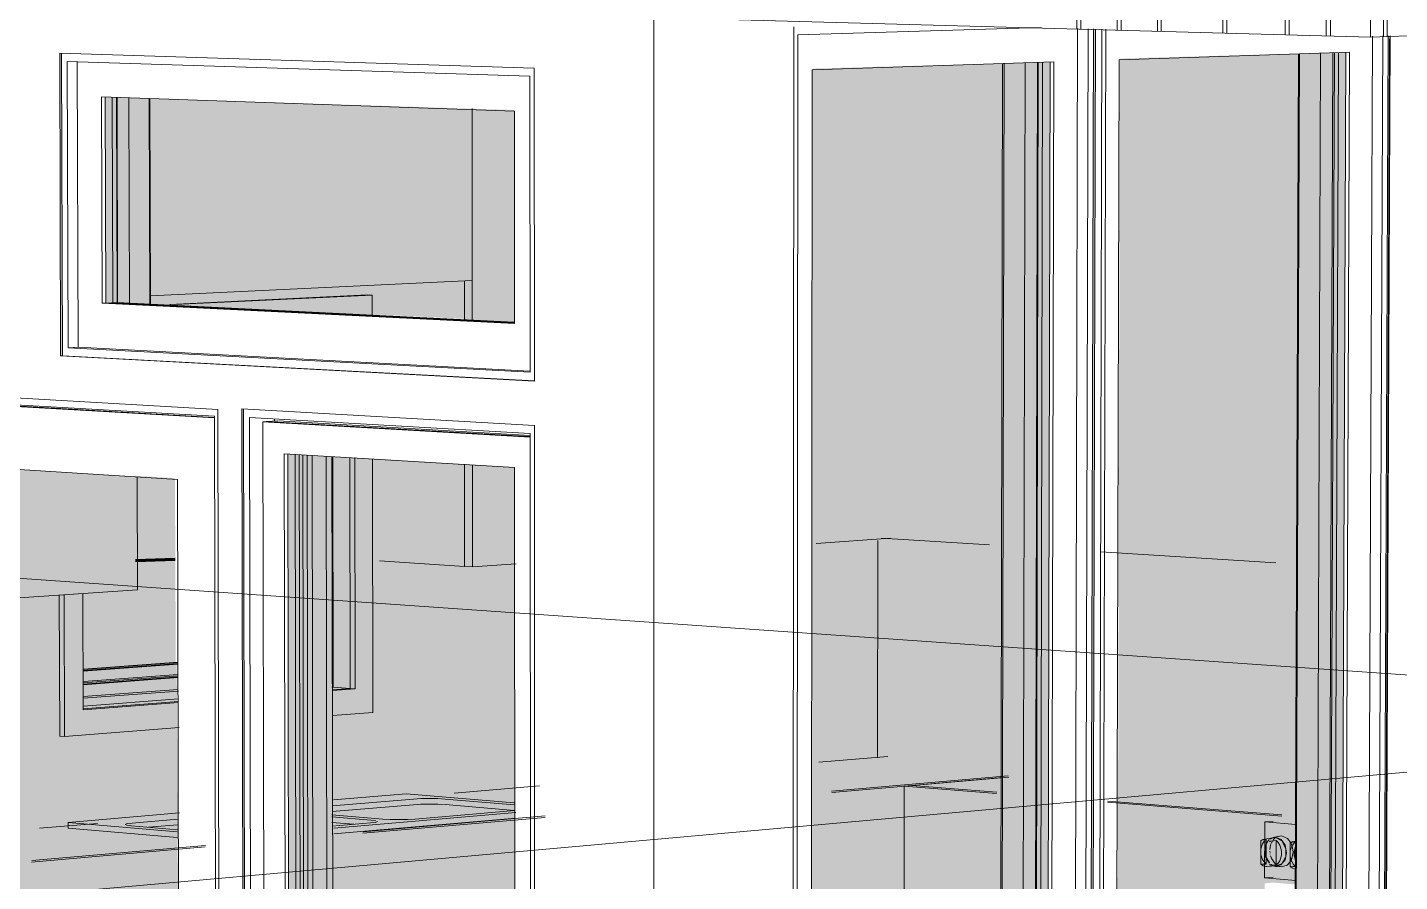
# Model space of a CAD drawing. Header units: inches. Extents: x 5690 to 5695, y -585 to 907.
# Drawn here: x 5694.2749 to 5694.3931, y 381.9308 to 382.0043 of the extents above; entities that cross this region are included whole.
import ezdxf

# ---------------------------------------------------------------- set-up
doc = ezdxf.new("R2010")
doc.units = ezdxf.units.IN
doc.header["$MEASUREMENT"] = 0
for name, color, linetype, lineweight in [('A-DOOR', 31, 'Continuous', 13), ('A-GLAZ-2', 151, 'Continuous', 9), ('A-WALL', 113, 'Continuous', 13), ('A-WALL-PATT-1', 111, 'Continuous', 9), ('C-TOPO-MAJR', 7, 'Continuous', 70), ('G-ANNO-SYMB-1', 111, 'Continuous', 9), ('I-WALL', 2, 'Continuous', 13), ('I-WALL-1', 2, 'Continuous', 9), ('P-SANR-FIXT', 6, 'Continuous', 9), ('Q-CASE', 31, 'Continuous', 9), ('Q-SPCQ', 91, 'Continuous', 9)]:
    doc.layers.add(name, color=color, linetype=linetype, lineweight=lineweight)
for name, color, linetype, lineweight, transparency in [('A-DOOR-1', 31, 'Continuous', 13, 0.75), ('A-GLAZ-1', 151, 'Continuous', 13, 0.75), ('Q-SPCQ-1', 91, 'Continuous', 9, 0.3)]:
    doc.layers.add(name, color=color, linetype=linetype, lineweight=lineweight, transparency=transparency)

# ---------------------------------------------------------------- blocks, each defined once
blk = doc.blocks.new('FP_148-3D View 1 Copy 1 Copy 1 Copy 1')
at = {"layer": 'A-WALL-PATT-1'}
for p, q in [((-8118.69017, 382.00421), (-8118.69011, 382.02881)), ((-8118.68983, 382.0042), (-8118.68977, 382.02881)), ((-8118.68671, 382.00412), (-8118.68664, 382.02878)), ((-8118.68637, 382.00411), (-8118.68631, 382.02878)), ((-8118.68323, 382.00402), (-8118.68316, 382.02875)), ((-8118.6829, 382.00401), (-8118.68282, 382.02875)), ((-8118.67759, 382.00387), (-8118.67751, 382.02871)), ((-8118.67725, 382.00386), (-8118.67716, 382.02871))]:
    blk.add_line(p, q, dxfattribs=at)
blk = doc.blocks.new('FP_152-3D View 1 Copy 1 Copy 1 Copy 1')
at = {"layer": 'A-WALL-PATT-1'}
for p, q in [((-8118.66376, 382.00355), (-8118.66371, 382.0164)), ((-8118.66345, 382.00356), (-8118.6634, 382.0164))]:
    blk.add_line(p, q, dxfattribs=at)
blk = doc.blocks.new('FP_153-3D View 1 Copy 1 Copy 1 Copy 1')
at = {"layer": 'A-WALL-PATT-1'}
for p, q in [((-8118.67223, 382.00372), (-8118.67214, 382.02867)), ((-8118.67189, 382.00371), (-8118.6718, 382.02866)), ((-8118.66868, 382.00362), (-8118.66858, 382.02864)), ((-8118.66833, 382.00361), (-8118.66824, 382.02863))]:
    blk.add_line(p, q, dxfattribs=at)

msp = doc.modelspace()

# ---------------------------------------------------------------- hatches: boundary and pattern name
at = {"layer": 'A-DOOR-1'}
h = msp.add_hatch(color=256, dxfattribs=at)
h.paths.add_polyline_path([(5694.28803, 381.89132), (5694.288, 381.89169), (5694.28794, 381.89168), (5694.28792, 381.8916), (5694.28747, 381.89165), (5694.28642, 381.89152), (5694.288, 381.89133)], flags=0)
h.paths.add_polyline_path([(5694.28543, 381.89165), (5694.28649, 381.89177), (5694.28417, 381.89206), (5694.28417, 381.8918), (5694.28428, 381.89179)], flags=0)
h.paths.add_polyline_path([(5694.28794, 381.89192), (5694.288, 381.89193), (5694.28799, 381.89552), (5694.28793, 381.89551), (5694.28794, 381.89239)], flags=0)
h.paths.add_polyline_path([(5694.27984, 381.89234), (5694.27979, 381.8926), (5694.27664, 381.89299), (5694.27665, 381.89273), (5694.2798, 381.89234)], flags=0)
h.paths.add_polyline_path([(5694.28793, 381.89575), (5694.28799, 381.89576), (5694.28799, 381.89935), (5694.28784, 381.8993), (5694.28783, 381.8985), (5694.28792, 381.89854)], flags=0)
h.paths.add_polyline_path([(5694.27657, 381.89719), (5694.27976, 381.89756), (5694.27974, 381.89836), (5694.27657, 381.89795), (5694.27657, 381.89776)], flags=0)
h.paths.add_polyline_path([(5694.2841, 381.89806), (5694.28634, 381.89832), (5694.28637, 381.89913), (5694.2841, 381.89887), (5694.2841, 381.89809)], flags=0)
h.paths.add_polyline_path([(5694.27657, 381.89824), (5694.27976, 381.89861), (5694.27974, 381.90223), (5694.27656, 381.90183), (5694.27657, 381.89888)], flags=0)
h.paths.add_polyline_path([(5694.2841, 381.89911), (5694.28639, 381.89937), (5694.28656, 381.90299), (5694.28409, 381.90272), (5694.28409, 381.90106)], flags=0)
h.paths.add_polyline_path([(5694.28786, 381.89954), (5694.28799, 381.89959), (5694.28798, 381.90318), (5694.28791, 381.90317), (5694.28787, 381.8999)], flags=0)
h.paths.add_polyline_path([(5694.28791, 381.90341), (5694.28798, 381.90342), (5694.28797, 381.906), (5694.2879, 381.90599), (5694.28791, 381.90528)], flags=0)
h.paths.add_polyline_path([(5694.27655, 381.90413), (5694.27974, 381.90448), (5694.27974, 381.90507), (5694.27655, 381.90472), (5694.27655, 381.90453)], flags=0)
h.paths.add_polyline_path([(5694.28409, 381.90496), (5694.28666, 381.90523), (5694.28669, 381.90583), (5694.28408, 381.90555), (5694.28408, 381.90516)], flags=0)
h.paths.add_polyline_path([(5694.27268, 381.9056), (5694.27296, 381.90593), (5694.27508, 381.90612), (5694.27555, 381.91622), (5694.27575, 381.91699), (5694.27616, 381.91744), (5694.27689, 381.9176), (5694.27745, 381.91764), (5694.28787, 381.91657), (5694.2879, 381.90754), (5694.28797, 381.90755), (5694.28787, 381.93459), (5694.27844, 381.93541), (5694.27843, 381.9359), (5694.28786, 381.93672), (5694.28778, 381.94956), (5694.2797, 381.94897), (5694.27968, 381.9556), (5694.28441, 381.95592), (5694.28438, 381.96567), (5694.27247, 381.96638), (5694.27268, 381.90563)], flags=0)
h.paths.add_polyline_path([(5694.27657, 381.90629), (5694.28676, 381.90739), (5694.28701, 381.91268), (5694.28682, 381.91547), (5694.27714, 381.91646), (5694.27704, 381.91602), (5694.27668, 381.90867)], flags=0)
h.paths.add_polyline_path([(5694.28786, 381.93526), (5694.28786, 381.93569), (5694.28535, 381.93548), (5694.28779, 381.93527)], flags=0)
msp.add_hatch(color=256, dxfattribs=at).paths.add_polyline_path([(5694.28787, 381.93459), (5694.28787, 381.93526), (5694.28536, 381.93548), (5694.28786, 381.93569), (5694.28786, 381.93669), (5694.27844, 381.9359), (5694.27844, 381.93541), (5694.28779, 381.93459)], flags=0)
at = {"layer": 'A-GLAZ-1'}
h = msp.add_hatch(color=256, dxfattribs=at)
h.paths.add_polyline_path([(5694.36871, 381.9031), (5694.37324, 381.90364), (5694.3733, 381.90563), (5694.36901, 381.90509), (5694.36882, 381.90334), (5694.36871, 381.90332)], flags=0)
h.paths.add_polyline_path([(5694.37724, 381.90412), (5694.38404, 381.90498), (5694.38267, 381.90509), (5694.38267, 381.90495), (5694.38115, 381.90482), (5694.38118, 381.90525), (5694.37959, 381.90539), (5694.37947, 381.90461), (5694.37795, 381.90443), (5694.37807, 381.90557), (5694.3773, 381.90565), (5694.37724, 381.90418)], flags=0)
h.paths.add_polyline_path([(5694.38525, 381.90508), (5694.38815, 381.90545), (5694.38815, 381.90815), (5694.38409, 381.90856), (5694.38408, 381.9052), (5694.3851, 381.9051)], flags=0)
h.paths.add_polyline_path([(5694.3841, 381.90517), (5694.38411, 381.90852), (5694.38249, 381.90867), (5694.38268, 381.90532), (5694.38353, 381.90523)], flags=0)
h.paths.add_polyline_path([(5694.36903, 381.90535), (5694.3733, 381.90588), (5694.37331, 381.90919), (5694.3693, 381.9087), (5694.36903, 381.90536)], flags=0)
h.paths.add_polyline_path([(5694.38117, 381.90547), (5694.38101, 381.90884), (5694.37988, 381.90895), (5694.37961, 381.90564), (5694.38073, 381.90552)], flags=0)
h.paths.add_polyline_path([(5694.37808, 381.9058), (5694.37829, 381.90912), (5694.37731, 381.90922), (5694.37733, 381.90588), (5694.37758, 381.90585)], flags=0)
h.paths.add_polyline_path([(5694.38816, 381.90837), (5694.38815, 381.91174), (5694.38231, 381.91229), (5694.38248, 381.90891), (5694.38411, 381.90875), (5694.38409, 381.90878), (5694.38815, 381.90837)], flags=0)
h.paths.add_polyline_path([(5694.36932, 381.90895), (5694.37331, 381.90946), (5694.37332, 381.91275), (5694.3696, 381.91231), (5694.36936, 381.90942)], flags=0)
h.paths.add_polyline_path([(5694.38099, 381.90907), (5694.38083, 381.91243), (5694.38018, 381.9125), (5694.3799, 381.90918), (5694.38073, 381.90909)], flags=0)
h.paths.add_polyline_path([(5694.37831, 381.90934), (5694.37852, 381.91266), (5694.37732, 381.91278), (5694.37733, 381.90944), (5694.37758, 381.90941)], flags=0)
h.paths.add_polyline_path([(5694.38818, 381.91196), (5694.38815, 381.91441), (5694.38216, 381.91497), (5694.3823, 381.91251), (5694.38815, 381.91196)], flags=0)
h.paths.add_polyline_path([(5694.3841, 381.91242), (5694.38415, 381.91238), (5694.3841, 381.91302)], flags=0)
h.paths.add_polyline_path([(5694.36962, 381.91256), (5694.37332, 381.91302), (5694.37331, 381.91539), (5694.36877, 381.91489), (5694.36877, 381.91305), (5694.36966, 381.9131), (5694.36962, 381.91262)], flags=0)
h.paths.add_polyline_path([(5694.38082, 381.91266), (5694.38069, 381.9151), (5694.38039, 381.91513), (5694.38019, 381.91272), (5694.38073, 381.91267)], flags=0)
h.paths.add_polyline_path([(5694.37853, 381.91288), (5694.37868, 381.9153), (5694.37733, 381.91543), (5694.37733, 381.913), (5694.37833, 381.9129)], flags=0)
h.paths.add_polyline_path([(5694.38819, 381.9158), (5694.38852, 382.00221), (5694.36906, 382.00166), (5694.36894, 381.95909), (5694.38427, 381.95811), (5694.38425, 381.93883), (5694.3689, 381.94003), (5694.36884, 381.91917), (5694.38101, 381.918), (5694.38151, 381.91775), (5694.38191, 381.91723), (5694.38209, 381.91637), (5694.38815, 381.9158)], flags=0)
h.paths.add_polyline_path([(5694.36878, 381.91633), (5694.37542, 381.917), (5694.37877, 381.91668), (5694.37879, 381.91705), (5694.37564, 381.91736), (5694.37542, 381.91757), (5694.37495, 381.91783), (5694.37458, 381.91792), (5694.36879, 381.91847), (5694.36878, 381.9164)], flags=0)
h.paths.add_polyline_path([(5694.38059, 381.9165), (5694.38053, 381.9167), (5694.38051, 381.91651)], flags=0)
h.paths.add_polyline_path([(5694.38417, 381.92035), (5694.38416, 381.92035), (5694.38419, 381.92924), (5694.38151, 381.92946), (5694.38152, 381.93064), (5694.38225, 381.93071), (5694.38424, 381.93054), (5694.38414, 381.92174)], flags=0)
h.paths.add_polyline_path([(5694.37781, 381.92067), (5694.37773, 381.92128), (5694.37894, 381.92142), (5694.37907, 381.92158), (5694.37873, 381.92486), (5694.37925, 381.9208), (5694.37894, 381.92079), (5694.37833, 381.92072)], flags=0)
h.paths.add_polyline_path([(5694.38417, 381.93091), (5694.38152, 381.93112), (5694.38152, 381.9322), (5694.38122, 381.93232), (5694.38119, 381.9323), (5694.38122, 381.93429), (5694.38153, 381.93442), (5694.38154, 381.93594), (5694.38227, 381.936), (5694.38426, 381.93584), (5694.38417, 381.93152)], flags=0)
h = msp.add_hatch(color=256, dxfattribs=at)
h.paths.add_polyline_path([(5694.34244, 381.89994), (5694.35622, 381.9016), (5694.35626, 381.90361), (5694.35211, 381.90312), (5694.35193, 381.90131), (5694.35038, 381.90113), (5694.35051, 381.90293), (5694.34829, 381.90267), (5694.34838, 381.90084), (5694.34685, 381.9007), (5694.34677, 381.90249), (5694.346, 381.9024), (5694.34582, 381.90058), (5694.34427, 381.90039), (5694.34439, 381.90221), (5694.34246, 381.90198), (5694.34244, 381.90017)], flags=0)
h.paths.add_polyline_path([(5694.34246, 381.90221), (5694.34441, 381.90244), (5694.34461, 381.90588), (5694.34246, 381.90564), (5694.34246, 381.90408)], flags=0)
h.paths.add_polyline_path([(5694.36274, 381.90238), (5694.3628, 381.90239), (5694.36278, 381.90462), (5694.36274, 381.90464), (5694.36274, 381.90239)], flags=0)
h.paths.add_polyline_path([(5694.34601, 381.90263), (5694.34676, 381.90272), (5694.34659, 381.90611), (5694.34629, 381.90608), (5694.34612, 381.90401)], flags=0)
h.paths.add_polyline_path([(5694.34827, 381.9029), (5694.35052, 381.90316), (5694.35073, 381.90659), (5694.3481, 381.90629), (5694.34822, 381.90401)], flags=0)
h.paths.add_polyline_path([(5694.35212, 381.90335), (5694.35626, 381.90384), (5694.35627, 381.90723), (5694.3524, 381.90678), (5694.35218, 381.90401)], flags=0)
h.paths.add_polyline_path([(5694.3628, 381.90487), (5694.36278, 381.90821), (5694.36275, 381.90823), (5694.36278, 381.90489), (5694.3628, 381.90487)], flags=0)
h.paths.add_polyline_path([(5694.34246, 381.90587), (5694.34463, 381.90612), (5694.34483, 381.90956), (5694.34247, 381.9093), (5694.34247, 381.90762)], flags=0)
h.paths.add_polyline_path([(5694.3463, 381.90631), (5694.34658, 381.90634), (5694.34645, 381.90817), (5694.34631, 381.90638)], flags=0)
h.paths.add_polyline_path([(5694.34809, 381.90651), (5694.35074, 381.90682), (5694.35095, 381.91025), (5694.34792, 381.90991), (5694.34804, 381.90762)], flags=0)
h.paths.add_polyline_path([(5694.35241, 381.90701), (5694.35627, 381.90745), (5694.35627, 381.91084), (5694.35269, 381.91044), (5694.35245, 381.9074)], flags=0)
h.paths.add_polyline_path([(5694.36281, 381.90846), (5694.36278, 381.91181), (5694.36276, 381.91183), (5694.3628, 381.90847)], flags=0)
h.paths.add_polyline_path([(5694.34247, 381.90953), (5694.34484, 381.90979), (5694.34499, 381.91227), (5694.34247, 381.91195), (5694.34247, 381.91123)], flags=0)
h.paths.add_polyline_path([(5694.34791, 381.91014), (5694.35096, 381.91048), (5694.35099, 381.91107), (5694.35275, 381.91122), (5694.35271, 381.91067), (5694.35627, 381.91107), (5694.35627, 381.91352), (5694.34778, 381.91255), (5694.34788, 381.91066)], flags=0)
h.paths.add_polyline_path([(5694.36282, 381.91205), (5694.36278, 381.91541), (5694.36277, 381.91542), (5694.3628, 381.91207)], flags=0)
h.paths.add_polyline_path([(5694.34723, 381.914), (5694.3582, 381.91519), (5694.35874, 381.91513), (5694.35875, 381.91552), (5694.35851, 381.91555), (5694.35837, 381.9157), (5694.35792, 381.91597), (5694.35749, 381.91608), (5694.35031, 381.91678), (5694.34966, 381.92197), (5694.35112, 381.92216), (5694.35176, 381.9174), (5694.35874, 381.91672), (5694.35876, 381.91973), (5694.35942, 381.91982), (5694.35822, 381.92063), (5694.35822, 381.92165), (5694.3609, 381.9214), (5694.36284, 381.92008), (5694.36302, 382.00136), (5694.34258, 382.0008), (5694.34247, 381.91474), (5694.3467, 381.91429), (5694.3472, 381.91403)], flags=0)
h.paths.add_polyline_path([(5694.36283, 381.91565), (5694.3628, 381.91753), (5694.36277, 381.91755), (5694.3628, 381.91567)], flags=0)
h.paths.add_polyline_path([(5694.34406, 381.91711), (5694.34398, 381.91774), (5694.34521, 381.91789), (5694.34534, 381.91805), (5694.34495, 381.92153), (5694.34501, 381.92153), (5694.34555, 381.91724), (5694.34521, 381.91723), (5694.34465, 381.91717)], flags=0)
h.paths.add_polyline_path([(5694.35883, 381.94082), (5694.34901, 381.94157), (5694.34817, 381.9415), (5694.3482, 381.96028), (5694.34907, 381.96034), (5694.35887, 381.9597), (5694.35884, 381.94781)], flags=0)
h = msp.add_hatch(color=256, dxfattribs=at)
h.paths.add_polyline_path([(5694.3169, 381.97888), (5694.31687, 381.99723), (5694.28161, 381.99835), (5694.28166, 381.98061), (5694.31688, 381.97888)], flags=0)
h.paths.add_polyline_path([(5694.3126, 381.97919), (5694.30527, 381.97955), (5694.30523, 381.98218), (5694.31257, 381.9825), (5694.31257, 381.98065)], flags=0)
for points in [[(5694.31257, 381.97925), (5694.31255, 381.98253), (5694.30523, 381.98218), (5694.30523, 381.97961), (5694.31255, 381.97925)], [(5694.31259, 381.95794), (5694.31255, 381.96675), (5694.30525, 381.96719), (5694.30526, 381.95843), (5694.31255, 381.95794)], [(5694.27954, 381.94909), (5694.2877, 381.94969), (5694.28763, 381.96553), (5694.2842, 381.96574), (5694.28425, 381.95595), (5694.27951, 381.95563), (5694.27954, 381.94922)], [(5694.35889, 381.9408), (5694.35893, 381.95972), (5694.34907, 381.96034), (5694.3482, 381.96028), (5694.34817, 381.9415), (5694.34901, 381.94157), (5694.35885, 381.94081)], [(5694.38429, 381.93883), (5694.38436, 381.95813), (5694.36895, 381.9591), (5694.3689, 381.94003), (5694.38425, 381.93883)], [(5694.27969, 381.94897), (5694.28782, 381.94957), (5694.28778, 381.94968), (5694.27969, 381.94904)]]:
    msp.add_hatch(color=256, dxfattribs=at).paths.add_polyline_path(points, flags=0)
h = msp.add_hatch(color=256, dxfattribs=at)
h.paths.add_polyline_path([(5694.3165, 381.88425), (5694.31695, 381.88431), (5694.3169, 381.88445), (5694.30457, 381.88601), (5694.31445, 381.88726), (5694.31446, 381.88743), (5694.30283, 381.88598), (5694.315, 381.88444)], flags=0)
h.paths.add_polyline_path([(5694.30189, 381.8861), (5694.31447, 381.88767), (5694.31467, 381.8912), (5694.2975, 381.88909), (5694.2975, 381.88665), (5694.30113, 381.88619)], flags=0)
h.paths.add_polyline_path([(5694.31587, 381.88742), (5694.31694, 381.88756), (5694.31689, 381.88774), (5694.31588, 381.88761)], flags=0)
h.paths.add_polyline_path([(5694.3159, 381.88785), (5694.31694, 381.88798), (5694.31689, 381.88843), (5694.31595, 381.88855), (5694.31594, 381.88845)], flags=0)
h.paths.add_polyline_path([(5694.2975, 381.88933), (5694.31468, 381.89144), (5694.31488, 381.89497), (5694.29749, 381.89288), (5694.29749, 381.89243)], flags=0)
h.paths.add_polyline_path([(5694.31694, 381.88969), (5694.3169, 381.88992), (5694.31605, 381.8898), (5694.3169, 381.88969)], flags=0)
h.paths.add_polyline_path([(5694.31614, 381.89106), (5694.31694, 381.89116), (5694.3169, 381.89148), (5694.31617, 381.89139)], flags=0)
h.paths.add_polyline_path([(5694.31618, 381.89163), (5694.31694, 381.89172), (5694.3169, 381.89521), (5694.31645, 381.89516), (5694.31623, 381.89225)], flags=0)
h.paths.add_polyline_path([(5694.29749, 381.89312), (5694.31489, 381.89521), (5694.31509, 381.89874), (5694.29748, 381.89668), (5694.29749, 381.89569)], flags=0)
h.paths.add_polyline_path([(5694.31647, 381.8954), (5694.31694, 381.89546), (5694.3169, 381.89895), (5694.31673, 381.89893), (5694.31649, 381.89566)], flags=0)
h.paths.add_polyline_path([(5694.29748, 381.89692), (5694.31511, 381.89898), (5694.3153, 381.90251), (5694.29748, 381.90047), (5694.29748, 381.89895)], flags=0)
h.paths.add_polyline_path([(5694.31675, 381.89917), (5694.31694, 381.89919), (5694.3169, 381.90111), (5694.31682, 381.90007)], flags=0)
h.paths.add_polyline_path([(5694.29748, 381.90071), (5694.31532, 381.90275), (5694.31552, 381.90628), (5694.29747, 381.90427), (5694.29747, 381.9022)], flags=0)
h.paths.add_polyline_path([(5694.29747, 381.90451), (5694.31553, 381.90652), (5694.31567, 381.90905), (5694.29747, 381.90707), (5694.29747, 381.90546)], flags=0)
h.paths.add_polyline_path([(5694.29746, 381.90861), (5694.31576, 381.91057), (5694.31586, 381.91246), (5694.31492, 381.91256), (5694.31419, 381.91836), (5694.31571, 381.91856), (5694.31636, 381.91365), (5694.31693, 381.91359), (5694.31689, 381.93626), (5694.30121, 381.93492), (5694.30117, 381.93556), (5694.30306, 381.93573), (5694.30121, 381.93592), (5694.30116, 381.93655), (5694.30618, 381.93614), (5694.30767, 381.93614), (5694.30875, 381.93622), (5694.31689, 381.93693), (5694.30992, 381.93747), (5694.30851, 381.93744), (5694.30754, 381.93737), (5694.30116, 381.93682), (5694.3012, 381.93783), (5694.30754, 381.93835), (5694.3169, 381.93758), (5694.31688, 381.9665), (5694.31258, 381.96675), (5694.31255, 381.95794), (5694.30526, 381.95843), (5694.30525, 381.96719), (5694.29736, 381.96762), (5694.29746, 381.90872)], flags=0)
h = msp.add_hatch(color=256, dxfattribs=at)
h.paths.add_polyline_path([(5694.30117, 381.9349), (5694.3169, 381.93626), (5694.31689, 381.93692), (5694.30731, 381.93614), (5694.30615, 381.93614), (5694.3044, 381.93627), (5694.30117, 381.93655), (5694.30117, 381.93589), (5694.30306, 381.93573), (5694.30117, 381.93551), (5694.30117, 381.93539)], flags=0)
h.paths.add_polyline_path([(5694.30116, 381.93682), (5694.30918, 381.93747), (5694.31028, 381.93746), (5694.3109, 381.93743), (5694.3169, 381.93693), (5694.31688, 381.93758), (5694.30754, 381.93835), (5694.30116, 381.93782), (5694.30116, 381.93708)], flags=0)
at = {"layer": 'A-WALL'}
h = msp.add_hatch(color=256, dxfattribs=at)
h.paths.add_polyline_path([(5694.36667, 381.89794), (5694.36667, 381.89844), (5694.36651, 381.89854), (5694.36653, 381.89796)], flags=0)
h.paths.add_polyline_path([(5694.36667, 381.89871), (5694.36668, 381.90202), (5694.36652, 381.90212), (5694.36651, 381.89881), (5694.36667, 381.89871)], flags=0)
h.paths.add_polyline_path([(5694.36668, 381.90229), (5694.36669, 381.9056), (5694.36653, 381.9057), (5694.36652, 381.90239)], flags=0)
h.paths.add_polyline_path([(5694.36669, 381.90586), (5694.3667, 381.90917), (5694.36654, 381.90928), (5694.36653, 381.90597)], flags=0)
h.paths.add_polyline_path([(5694.3667, 381.90944), (5694.36671, 381.91276), (5694.36655, 381.91286), (5694.36654, 381.90955)], flags=0)
h.paths.add_polyline_path([(5694.36671, 381.91302), (5694.36671, 381.91514), (5694.36656, 381.91516), (5694.36655, 381.91313)], flags=0)
h.paths.add_polyline_path([(5694.36672, 381.91744), (5694.36694, 382.00421), (5694.36679, 382.00421), (5694.36656, 381.91754)], flags=0)
h = msp.add_hatch(color=256, dxfattribs=at)
h.paths.add_polyline_path([(5694.3919, 381.90108), (5694.3919, 381.90416), (5694.39176, 381.90418), (5694.39174, 381.9011), (5694.39184, 381.90109)], flags=0)
h.paths.add_polyline_path([(5694.39191, 381.90439), (5694.3919, 381.90776), (5694.39177, 381.90778), (5694.39176, 381.9044), (5694.3919, 381.90439)], flags=0)
h.paths.add_polyline_path([(5694.39193, 381.90799), (5694.3919, 381.91137), (5694.39179, 381.91138), (5694.39177, 381.908), (5694.3919, 381.90799)], flags=0)
h.paths.add_polyline_path([(5694.39194, 381.91159), (5694.39195, 381.91404), (5694.3918, 381.91406), (5694.39179, 381.9116), (5694.3919, 381.91159)], flags=0)
h.paths.add_polyline_path([(5694.39196, 381.91544), (5694.39233, 382.00364), (5694.39217, 382.00359), (5694.39184, 381.91545), (5694.3919, 381.91544)], flags=0)
for points in [[(5694.27778, 381.97607), (5694.27794, 381.97608), (5694.27786, 382.00212), (5694.2777, 382.00213), (5694.27778, 381.97624)], [(5694.3186, 381.9739), (5694.31859, 381.97392), (5694.31859, 381.9739)]]:
    msp.add_hatch(color=256, dxfattribs=at).paths.add_polyline_path(points, flags=0)
h = msp.add_hatch(color=256, dxfattribs=at)
h.paths.add_polyline_path([(5694.29358, 381.88221), (5694.29373, 381.88223), (5694.29372, 381.88481), (5694.29357, 381.88479), (5694.29358, 381.88223)], flags=0)
h.paths.add_polyline_path([(5694.29357, 381.88503), (5694.29372, 381.88505), (5694.29372, 381.88861), (5694.29356, 381.88859), (5694.29357, 381.88543)], flags=0)
h.paths.add_polyline_path([(5694.29356, 381.88883), (5694.29372, 381.88885), (5694.29371, 381.89242), (5694.29356, 381.8924), (5694.29356, 381.88917)], flags=0)
h.paths.add_polyline_path([(5694.29356, 381.89264), (5694.29371, 381.89266), (5694.2937, 381.89623), (5694.29355, 381.89621), (5694.29355, 381.89531)], flags=0)
h.paths.add_polyline_path([(5694.29355, 381.89645), (5694.2937, 381.89647), (5694.29369, 381.90004), (5694.29354, 381.90002), (5694.29354, 381.89857)], flags=0)
h.paths.add_polyline_path([(5694.29354, 381.90026), (5694.29369, 381.90028), (5694.29368, 381.90385), (5694.29353, 381.90383), (5694.29354, 381.90219)], flags=0)
h.paths.add_polyline_path([(5694.29353, 381.90407), (5694.29368, 381.90409), (5694.29368, 381.90665), (5694.29353, 381.90664), (5694.29353, 381.90546)], flags=0)
h.paths.add_polyline_path([(5694.29352, 381.90818), (5694.29368, 381.90819), (5694.29354, 381.97148), (5694.29339, 381.97149), (5694.29352, 381.90872)], flags=0)
at = {"layer": 'Q-SPCQ-1'}
h = msp.add_hatch(color=256, dxfattribs=at)
h.paths.add_polyline_path([(5694.38425, 381.93089), (5694.38424, 381.93199), (5694.38406, 381.93199), (5694.38376, 381.93211), (5694.38373, 381.93209), (5694.38373, 381.93254), (5694.38347, 381.93222), (5694.38283, 381.93209), (5694.38199, 381.93218), (5694.38199, 381.93223), (5694.38191, 381.93226), (5694.38166, 381.93219), (5694.38152, 381.93219), (5694.38152, 381.93112), (5694.38424, 381.93089)], flags=0)
h.paths.add_polyline_path([(5694.38378, 381.93409), (5694.38403, 381.93415), (5694.38426, 381.9342), (5694.38424, 381.93424), (5694.38426, 381.93427), (5694.38424, 381.93572), (5694.38154, 381.93594), (5694.38158, 381.93437), (5694.38166, 381.93442), (5694.38166, 381.93447), (5694.38257, 381.93464), (5694.38301, 381.93473), (5694.38348, 381.93452), (5694.38378, 381.93409)], flags=0)
h.paths.add_polyline_path([(5694.38194, 381.93423), (5694.38201, 381.93432), (5694.38191, 381.93435), (5694.38188, 381.93426), (5694.38194, 381.93423)], flags=0)
h.paths.add_polyline_path([(5694.38185, 381.93428), (5694.3819, 381.93439), (5694.38177, 381.93443), (5694.38166, 381.93441), (5694.38166, 381.93435), (5694.38177, 381.93432)], flags=0)
for points in [[(5694.38426, 381.93572), (5694.38424, 381.93585), (5694.38227, 381.936), (5694.38154, 381.93594), (5694.38424, 381.93572)], [(5694.38297, 381.93208), (5694.38349, 381.93224), (5694.38373, 381.93254), (5694.38374, 381.93415), (5694.38346, 381.93453), (5694.38293, 381.93473), (5694.38248, 381.93457), (5694.38303, 381.93426), (5694.38334, 381.9336), (5694.38329, 381.93284), (5694.38293, 381.93231), (5694.38246, 381.93211), (5694.38294, 381.93208)], [(5694.38152, 381.93244), (5694.38149, 381.93426), (5694.38129, 381.93391), (5694.3812, 381.93357), (5694.3812, 381.93354), (5694.38124, 381.93297), (5694.38145, 381.93255), (5694.38152, 381.93245)], [(5694.38119, 381.9323), (5694.38122, 381.93233), (5694.38119, 381.9323)]]:
    msp.add_hatch(color=256, dxfattribs=at).paths.add_polyline_path(points, flags=0)
h = msp.add_hatch(color=256, dxfattribs=at)
h.paths.add_polyline_path([(5694.38152, 381.9322), (5694.38148, 381.93249), (5694.38134, 381.93271), (5694.38122, 381.93311), (5694.38126, 381.93231), (5694.38152, 381.9322)], flags=0)
h.paths.add_polyline_path([(5694.38122, 381.93368), (5694.38132, 381.934), (5694.38143, 381.93417), (5694.38152, 381.93436), (5694.38125, 381.93429), (5694.38122, 381.93429), (5694.38122, 381.93382)], flags=0)
h = msp.add_hatch(color=256, dxfattribs=at)
h.paths.add_polyline_path([(5694.38412, 381.93198), (5694.38425, 381.93199), (5694.3842, 381.93257), (5694.3842, 381.9325), (5694.38419, 381.9321), (5694.38393, 381.93243), (5694.38378, 381.9326), (5694.38373, 381.93247), (5694.38377, 381.93211), (5694.38406, 381.93199)], flags=0)
h.paths.add_polyline_path([(5694.38186, 381.93212), (5694.38229, 381.93219), (5694.38195, 381.93239), (5694.38166, 381.93279), (5694.38164, 381.93233), (5694.38152, 381.93242), (5694.38152, 381.9322), (5694.38166, 381.93219), (5694.38191, 381.93226), (5694.38199, 381.93223), (5694.38199, 381.93218), (5694.38193, 381.93215)], flags=0)
h.paths.add_polyline_path([(5694.38246, 381.93215), (5694.38303, 381.93239), (5694.38334, 381.933), (5694.38333, 381.93368), (5694.38293, 381.93434), (5694.38242, 381.93456), (5694.38197, 381.93435), (5694.38201, 381.93426), (5694.38193, 381.93424), (5694.38184, 381.93423), (5694.38166, 381.93381), (5694.38166, 381.93293), (5694.382, 381.93239), (5694.38246, 381.93215)], flags=0)
h.paths.add_polyline_path([(5694.38425, 381.93263), (5694.38424, 381.93377), (5694.3842, 381.93361), (5694.38424, 381.93265)], flags=0)
h.paths.add_polyline_path([(5694.38414, 381.93416), (5694.3842, 381.93419), (5694.38417, 381.93418), (5694.38414, 381.93416)], flags=0)
h.paths.add_polyline_path([(5694.38388, 381.93383), (5694.38396, 381.93397), (5694.38412, 381.93416), (5694.38378, 381.93409), (5694.38386, 381.93392), (5694.38387, 381.93384)], flags=0)
h.paths.add_polyline_path([(5694.3842, 381.93386), (5694.38426, 381.93392), (5694.38424, 381.93413), (5694.3842, 381.93412), (5694.3842, 381.93402)], flags=0)
h.paths.add_polyline_path([(5694.38166, 381.93435), (5694.38163, 381.93439), (5694.38166, 381.93435)], flags=0)
h.paths.add_polyline_path([(5694.38166, 381.93406), (5694.38185, 381.93428), (5694.38166, 381.93435), (5694.38166, 381.93423)], flags=0)
h.paths.add_polyline_path([(5694.38426, 381.93424), (5694.38424, 381.93426), (5694.38424, 381.93424)], flags=0)
h.paths.add_polyline_path([(5694.38192, 381.93437), (5694.382, 381.93448), (5694.38186, 381.93449), (5694.38177, 381.93443), (5694.3819, 381.93439)], flags=0)
h = msp.add_hatch(color=256, dxfattribs=at)
h.paths.add_polyline_path([(5694.38419, 381.9321), (5694.38415, 381.93277), (5694.3842, 381.93277), (5694.38419, 381.9337), (5694.38414, 381.93361), (5694.3842, 381.93414), (5694.38412, 381.93414), (5694.38393, 381.93393), (5694.38388, 381.93379), (5694.38396, 381.93328), (5694.38384, 381.93261), (5694.38398, 381.93233), (5694.38414, 381.93215)], flags=0)
h.paths.add_polyline_path([(5694.38166, 381.93231), (5694.38162, 381.93297), (5694.38166, 381.93297), (5694.38166, 381.9339), (5694.38163, 381.93394), (5694.38166, 381.93432), (5694.38164, 381.93435), (5694.38156, 381.93432), (5694.38153, 381.93426), (5694.38152, 381.93244), (5694.38164, 381.93233)], flags=0)
h.paths.add_polyline_path([(5694.38414, 381.93286), (5694.38409, 381.93334), (5694.38414, 381.93359), (5694.38414, 381.93298)], flags=0)
h.paths.add_polyline_path([(5694.3816, 381.93307), (5694.38155, 381.93355), (5694.3816, 381.93354), (5694.3816, 381.93317)], flags=0)
h = msp.add_hatch(color=256, dxfattribs=at)
h.paths.add_polyline_path([(5694.3842, 381.93258), (5694.38417, 381.93278), (5694.38415, 381.93277), (5694.38419, 381.93258)], flags=0)
h.paths.add_polyline_path([(5694.38382, 381.93266), (5694.38386, 381.93278), (5694.38397, 381.93333), (5694.38384, 381.93375), (5694.38376, 381.93349), (5694.38378, 381.93276), (5694.38382, 381.93267)], flags=0)
h.paths.add_polyline_path([(5694.38166, 381.93279), (5694.38163, 381.933), (5694.38162, 381.93297), (5694.38166, 381.9328)], flags=0)
h.paths.add_polyline_path([(5694.38414, 381.93286), (5694.38409, 381.93334), (5694.38406, 381.93323), (5694.38412, 381.93292)], flags=0)
h.paths.add_polyline_path([(5694.3816, 381.93307), (5694.38158, 381.93369), (5694.38153, 381.93341), (5694.38158, 381.93315)], flags=0)
h.paths.add_polyline_path([(5694.38414, 381.93361), (5694.3842, 381.93371), (5694.38419, 381.93385), (5694.38414, 381.93361)], flags=0)
h.paths.add_polyline_path([(5694.38161, 381.93381), (5694.38166, 381.93395), (5694.38163, 381.93394), (5694.38161, 381.93382)], flags=0)
h = msp.add_hatch(color=256, dxfattribs=at)
h.paths.add_polyline_path([(5694.38239, 381.93214), (5694.38235, 381.93219), (5694.38238, 381.93215)], flags=0)
h.paths.add_polyline_path([(5694.38221, 381.93222), (5694.38228, 381.93224), (5694.38206, 381.93232), (5694.38207, 381.93228), (5694.3822, 381.93222)], flags=0)
h.paths.add_polyline_path([(5694.38193, 381.93242), (5694.38166, 381.93294), (5694.38167, 381.93278), (5694.38184, 381.93254)], flags=0)
h.paths.add_polyline_path([(5694.38425, 381.93251), (5694.3842, 381.93272), (5694.3842, 381.93263), (5694.38424, 381.93252)], flags=0)
h.paths.add_polyline_path([(5694.38376, 381.93258), (5694.38381, 381.93267), (5694.38376, 381.93289), (5694.38376, 381.93265)], flags=0)
h.paths.add_polyline_path([(5694.38376, 381.93349), (5694.38384, 381.934), (5694.38376, 381.93408), (5694.38376, 381.93355)], flags=0)
h.paths.add_polyline_path([(5694.3842, 381.93371), (5694.38426, 381.9338), (5694.38424, 381.9339), (5694.3842, 381.93386)], flags=0)
h.paths.add_polyline_path([(5694.38166, 381.93391), (5694.38177, 381.9342), (5694.38166, 381.93406), (5694.38166, 381.93395)], flags=0)
h.paths.add_polyline_path([(5694.38195, 381.93441), (5694.38208, 381.93444), (5694.3823, 381.93455), (5694.382, 381.93448), (5694.38197, 381.93444)], flags=0)
h = msp.add_hatch(color=256, dxfattribs=at)
h.paths.add_polyline_path([(5694.38206, 381.93228), (5694.38202, 381.93238), (5694.38198, 381.93234), (5694.38206, 381.93228)], flags=0)
h.paths.add_polyline_path([(5694.38373, 381.93254), (5694.38376, 381.93265), (5694.38373, 381.93264)], flags=0)
h.paths.add_polyline_path([(5694.38373, 381.93334), (5694.38376, 381.93367), (5694.38373, 381.93353)], flags=0)

# ---------------------------------------------------------------- linework, layer by layer
at = {"layer": 'A-DOOR'}
for p, q in [((5694.24409, 381.97353), (5694.29104, 381.97086)), ((5694.29103, 381.97074), (5694.26842, 381.97203)), ((5694.26876, 381.97205), (5694.29102, 381.97077)), ((5694.29102, 381.97077), (5694.26876, 381.97205)), ((5694.29104, 381.97086), (5694.29118, 381.9078)), ((5694.27214, 381.9664), (5694.28785, 381.96543)), ((5694.28785, 381.96543), (5694.28799, 381.90751))]:
    msp.add_line(p, q, dxfattribs=at)
at = {"layer": 'A-GLAZ-2'}
for p, q in [((5694.34122, 381.91327), (5694.3413, 382.0037)), ((5694.3413, 382.0037), (5694.36227, 382.00434)), ((5694.3652, 381.91838), (5694.36541, 382.00425)), ((5694.36631, 382.00423), (5694.36609, 381.91776)), ((5694.36656, 381.91743), (5694.36679, 382.00421)), ((5694.3676, 381.91673), (5694.36783, 382.00419)), ((5694.39046, 381.9155), (5694.39082, 382.00358)), ((5694.39172, 382.00361), (5694.39135, 381.91542)), ((5694.3918, 381.91537), (5694.39217, 382.00362)), ((5694.27786, 382.00212), (5694.27794, 381.97608)), ((5694.36898, 382.00156), (5694.38885, 382.00222)), ((5694.38602, 381.91594), (5694.38634, 382.00213)), ((5694.38707, 381.91584), (5694.3874, 382.00216)), ((5694.38719, 381.91584), (5694.38753, 382.00218)), ((5694.3879, 382.00219), (5694.38756, 381.9158)), ((5694.38819, 381.91574), (5694.38853, 382.00221)), ((5694.38819, 381.91574), (5694.38853, 382.00221)), ((5694.38853, 382.00221), (5694.38819, 381.91574)), ((5694.38885, 382.00222), (5694.38851, 381.91571)), ((5694.27834, 382.00142), (5694.31822, 382.00015)), ((5694.27842, 381.97675), (5694.27834, 382.00142)), ((5694.27921, 382.00139), (5694.27929, 381.9768)), ((5694.34255, 382.00068), (5694.36335, 382.00137)), ((5694.35879, 381.92149), (5694.35895, 382.00119)), ((5694.3589, 381.9215), (5694.35907, 382.00122)), ((5694.36071, 381.92133), (5694.36088, 382.00128)), ((5694.36175, 381.92071), (5694.36194, 382.00132)), ((5694.36184, 381.92067), (5694.36202, 382.00133)), ((5694.36239, 382.00134), (5694.36221, 381.92042)), ((5694.36284, 381.91999), (5694.36303, 382.00136)), ((5694.36284, 381.91999), (5694.36303, 382.00136)), ((5694.36303, 382.00136), (5694.36284, 381.91999)), ((5694.36335, 382.00137), (5694.36316, 381.91977)), ((5694.36875, 381.91628), (5694.36898, 382.00156)), ((5694.38412, 381.91611), (5694.38443, 382.00206)), ((5694.38421, 381.91611), (5694.38453, 382.00207)), ((5694.31822, 382.00015), (5694.31824, 381.97466)), ((5694.34246, 381.91343), (5694.34255, 382.00068)), ((5694.28135, 381.9806), (5694.2813, 381.99836)), ((5694.2813, 381.99836), (5694.31689, 381.99713)), ((5694.28161, 381.99835), (5694.28166, 381.98061)), ((5694.28161, 381.99835), (5694.28166, 381.98061)), ((5694.28166, 381.98061), (5694.28161, 381.99835)), ((5694.28228, 381.98064), (5694.28223, 381.99833)), ((5694.2826, 381.99831), (5694.28264, 381.98066)), ((5694.28264, 381.99831), (5694.28269, 381.98066)), ((5694.28367, 381.99828), (5694.28371, 381.98061)), ((5694.28542, 381.99822), (5694.28546, 381.98052)), ((5694.28547, 381.99821), (5694.28552, 381.98052)), ((5694.31689, 381.99713), (5694.3169, 381.97885)), ((5694.2872, 381.9805), (5694.30421, 381.98132)), ((5694.30463, 381.9813), (5694.28762, 381.98048)), ((5694.30421, 381.98132), (5694.30463, 381.9813)), ((5694.30463, 381.97963), (5694.30463, 381.9813)), ((5694.28135, 381.9806), (5694.28166, 381.98061)), ((5694.3169, 381.97885), (5694.28135, 381.9806)), ((5694.28166, 381.98061), (5694.28264, 381.98066)), ((5694.28166, 381.98061), (5694.28228, 381.98064)), ((5694.28166, 381.98061), (5694.31689, 381.97888)), ((5694.28166, 381.98061), (5694.31689, 381.97888)), ((5694.31689, 381.97888), (5694.28166, 381.98061)), ((5694.31688, 381.97894), (5694.28228, 381.98064)), ((5694.28264, 381.98066), (5694.31686, 381.97898)), ((5694.27929, 381.9768), (5694.27842, 381.97675)), ((5694.31824, 381.97466), (5694.27842, 381.97675)), ((5694.27929, 381.9768), (5694.31821, 381.97475)), ((5694.27794, 381.97608), (5694.3186, 381.97391)), ((5694.29354, 381.97148), (5694.29368, 381.90809)), ((5694.29404, 381.97076), (5694.31824, 381.96938)), ((5694.29417, 381.90814), (5694.29404, 381.97076)), ((5694.29519, 381.97039), (5694.2955, 381.97041)), ((5694.31823, 381.96907), (5694.29519, 381.97039)), ((5694.29519, 381.97039), (5694.29532, 381.90827)), ((5694.2955, 381.97041), (5694.29649, 381.97046)), ((5694.2955, 381.97041), (5694.31822, 381.96911)), ((5694.31822, 381.96911), (5694.2955, 381.97041)), ((5694.2962, 381.97061), (5694.2962, 381.97048)), ((5694.29649, 381.97046), (5694.31821, 381.96922)), ((5694.31824, 381.96938), (5694.31827, 381.91076)), ((5694.29715, 381.90849), (5694.29704, 381.96764)), ((5694.29704, 381.96764), (5694.3169, 381.96646)), ((5694.29736, 381.96762), (5694.29746, 381.90852)), ((5694.29736, 381.96762), (5694.29746, 381.90852)), ((5694.29746, 381.90852), (5694.29736, 381.96762)), ((5694.29808, 381.90864), (5694.29798, 381.96758)), ((5694.29834, 381.96756), (5694.29844, 381.90864)), ((5694.29864, 381.96754), (5694.29874, 381.90866)), ((5694.29901, 381.96752), (5694.29911, 381.90869)), ((5694.29945, 381.96748), (5694.29955, 381.90874)), ((5694.30075, 381.90886), (5694.30065, 381.96741)), ((5694.30065, 381.96741), (5694.30075, 381.90886)), ((5694.30116, 381.96738), (5694.30125, 381.90892)), ((5694.30127, 381.94754), (5694.30124, 381.96741)), ((5694.30273, 381.94743), (5694.3027, 381.96732)), ((5694.3027, 381.96732), (5694.30273, 381.94743)), ((5694.30312, 381.9673), (5694.30315, 381.94739)), ((5694.30468, 381.94537), (5694.30465, 381.9672)), ((5694.3169, 381.96646), (5694.31694, 381.91063)), ((5694.2777, 381.94333), (5694.27766, 381.95544)), ((5694.27808, 381.95547), (5694.27812, 381.94329)), ((5694.27971, 381.9456), (5694.27968, 381.95558)), ((5694.2879, 381.94965), (5694.27973, 381.94905)), ((5694.2879, 381.94965), (5694.27973, 381.94905)), ((5694.27973, 381.94905), (5694.2879, 381.94965)), ((5694.27973, 381.94897), (5694.2879, 381.94957)), ((5694.2879, 381.94953), (5694.27973, 381.94892)), ((5694.27974, 381.94908), (5694.2879, 381.94969)), ((5694.27973, 381.9479), (5694.28792, 381.94852)), ((5694.27973, 381.94781), (5694.28792, 381.94842)), ((5694.27973, 381.94775), (5694.28792, 381.94836)), ((5694.27974, 381.94803), (5694.28792, 381.94864)), ((5694.28792, 381.94735), (5694.27973, 381.94673)), ((5694.28793, 381.9472), (5694.27973, 381.94658)), ((5694.30115, 381.94753), (5694.30127, 381.94754)), ((5694.30117, 381.94731), (5694.30273, 381.94743)), ((5694.30273, 381.94743), (5694.30117, 381.94731)), ((5694.30315, 381.94739), (5694.30118, 381.94724)), ((5694.30273, 381.94743), (5694.30127, 381.94754)), ((5694.30315, 381.94739), (5694.30273, 381.94743)), ((5694.27971, 381.94566), (5694.28794, 381.94629)), ((5694.28794, 381.94629), (5694.27971, 381.94566)), ((5694.28794, 381.94623), (5694.27971, 381.9456)), ((5694.27974, 381.94589), (5694.28794, 381.94652)), ((5694.30122, 381.9451), (5694.30468, 381.94537)), ((5694.27812, 381.94329), (5694.2777, 381.94333)), ((5694.27812, 381.94329), (5694.28798, 381.94406))]:
    msp.add_line(p, q, dxfattribs=at)
at = {"layer": 'A-WALL'}
for p, q in [((5694.32888, 381.91176), (5694.3289, 382.00521)), ((5694.34088, 381.91323), (5694.34096, 382.0044)), ((5694.36694, 382.0042), (5694.36672, 381.91733)), ((5694.36729, 381.91694), (5694.36751, 382.00419)), ((5694.39227, 382.00337), (5694.39178, 381.88606)), ((5694.39233, 382.00362), (5694.39196, 381.91536)), ((5694.27778, 381.97607), (5694.2777, 382.00213)), ((5694.2777, 382.00213), (5694.31859, 382.00085)), ((5694.31859, 382.00085), (5694.3186, 381.9739)), ((5694.27778, 381.97607), (5694.27794, 381.97608)), ((5694.3186, 381.9739), (5694.27778, 381.97607)), ((5694.24352, 381.97416), (5694.29133, 381.97146)), ((5694.29133, 381.97146), (5694.29147, 381.90783)), ((5694.29352, 381.90807), (5694.29339, 381.97149)), ((5694.29339, 381.97149), (5694.3186, 381.97007)), ((5694.3186, 381.97007), (5694.31863, 381.91079))]:
    msp.add_line(p, q, dxfattribs=at)
at = {"layer": 'C-TOPO-MAJR'}
msp.add_line((5694.28766, 381.95852), (5694.28424, 381.95843), dxfattribs=at)
at = {"layer": 'G-ANNO-SYMB-1'}
for p in [(5694.20405, 381.96181), (5693.7925, 381.88651)]:
    msp.add_line(p, (5694.44649, 381.94492), dxfattribs=at)
at = {"layer": 'I-WALL'}
for p, q in [((5694.39083, 382.04715), (5694.39065, 382.00352)), ((5694.19519, 382.00889), (5694.39065, 382.00352)), ((5694.39065, 382.00352), (5694.3955, 382.00367)), ((5694.3482, 381.96016), (5694.34817, 381.94144))]:
    msp.add_line(p, q, dxfattribs=at)
at = {"layer": 'P-SANR-FIXT'}
for p, q in [((5694.30754, 381.93835), (5694.30128, 381.93783)), ((5694.31686, 381.93758), (5694.30754, 381.93835)), ((5694.30118, 381.93731), (5694.30819, 381.9379)), ((5694.30118, 381.93683), (5694.30819, 381.93742)), ((5694.30819, 381.93742), (5694.30118, 381.93683)), ((5694.3109, 381.9379), (5694.3169, 381.93741)), ((5694.3109, 381.93743), (5694.3169, 381.93693)), ((5694.3169, 381.93693), (5694.3109, 381.93743)), ((5694.28801, 381.93671), (5694.27844, 381.9359)), ((5694.28394, 381.93584), (5694.28788, 381.93618)), ((5694.30555, 381.93618), (5694.30115, 381.93655)), ((5694.30115, 381.93637), (5694.30451, 381.93609)), ((5694.30132, 381.9354), (5694.317, 381.93675)), ((5694.317, 381.93627), (5694.30132, 381.93491)), ((5694.30451, 381.93609), (5694.30493, 381.93603)), ((5694.31691, 381.93692), (5694.3083, 381.93618)), ((5694.27844, 381.9359), (5694.28783, 381.93508)), ((5694.27844, 381.93541), (5694.27844, 381.9359)), ((5694.28783, 381.93459), (5694.27844, 381.93541)), ((5694.28785, 381.93526), (5694.28388, 381.93561)), ((5694.28788, 381.93569), (5694.28536, 381.93548)), ((5694.28788, 381.93569), (5694.28536, 381.93548)), ((5694.30305, 381.93573), (5694.30115, 381.93589)), ((5694.30305, 381.93573), (5694.30115, 381.93589)), ((5694.30449, 381.93585), (5694.30119, 381.93556))]:
    msp.add_line(p, q, dxfattribs=at)
for points in [[(5694.30819, 381.9379, 0), (5694.30882, 381.93794, 0), (5694.30955, 381.93795, 0), (5694.31028, 381.93794, 0), (5694.3109, 381.9379, 0)], [(5694.30819, 381.93742, 0), (5694.30882, 381.93746, 0), (5694.30955, 381.93747, 0), (5694.31028, 381.93746, 0), (5694.3109, 381.93743, 0)], [(5694.3109, 381.93743, 0), (5694.31028, 381.93746, 0), (5694.30955, 381.93747, 0), (5694.30882, 381.93746, 0), (5694.30819, 381.93742, 0)], [(5694.30507, 381.93597, 0), (5694.30492, 381.9359, 0), (5694.30449, 381.93585, 0)], [(5694.3083, 381.93618, 0), (5694.30767, 381.93614, 0), (5694.30692, 381.93613, 0), (5694.30618, 381.93614, 0), (5694.30555, 381.93618, 0)], [(5694.28388, 381.93561, 0), (5694.28347, 381.93566, 0), (5694.28334, 381.93572, 0), (5694.28351, 381.93579, 0), (5694.28394, 381.93584, 0)]]:
    msp.add_polyline3d(points, dxfattribs=at)
at = {"layer": 'Q-CASE'}
for p, q in [((5694.31324, 381.99735), (5694.31325, 381.98256)), ((5694.31324, 381.99734), (5694.31325, 381.97918)), ((5694.28549, 381.98124), (5694.31325, 381.98256)), ((5694.31257, 381.97921), (5694.31257, 381.9825)), ((5694.31257, 381.9825), (5694.31257, 381.97921)), ((5694.31259, 381.95794), (5694.31258, 381.96673)), ((5694.31258, 381.96673), (5694.31259, 381.95794)), ((5694.31326, 381.96669), (5694.31327, 381.95789)), ((5694.28438, 381.96564), (5694.28441, 381.95592)), ((5694.34289, 381.95992), (5694.3493, 381.96036)), ((5694.34851, 381.96038), (5694.35782, 381.95979)), ((5694.31259, 381.95794), (5694.30526, 381.95843)), ((5694.36742, 381.95919), (5694.38248, 381.95824)), ((5694.31327, 381.95789), (5694.31259, 381.95794)), ((5694.31327, 381.95789), (5694.31702, 381.95815)), ((5694.27377, 381.95519), (5694.28441, 381.95592)), ((5694.34311, 381.94107), (5694.34905, 381.94158)), ((5694.34419, 381.93859), (5694.35942, 381.93991)), ((5694.35942, 381.93991), (5694.34419, 381.93859)), ((5694.35948, 381.9398), (5694.34423, 381.93848)), ((5694.35112, 381.93908), (5694.35893, 381.93976)), ((5694.31168, 381.93841), (5694.31904, 381.93904)), ((5694.35046, 381.92923), (5694.35047, 381.93902)), ((5694.35047, 381.93902), (5694.35112, 381.93908)), ((5694.35841, 381.93839), (5694.35047, 381.93902)), ((5694.35112, 381.93908), (5694.35844, 381.93849)), ((5694.35844, 381.93849), (5694.35112, 381.93908)), ((5694.38301, 381.93643), (5694.36799, 381.93763)), ((5694.36801, 381.93773), (5694.38302, 381.93654)), ((5694.38302, 381.93654), (5694.36801, 381.93773)), ((5694.31954, 381.93633), (5694.30383, 381.93496)), ((5694.30384, 381.93508), (5694.31953, 381.93645)), ((5694.31953, 381.93645), (5694.30384, 381.93508)), ((5694.27596, 381.93539), (5694.28095, 381.93581)), ((5694.29023, 381.93378), (5694.27527, 381.93248)), ((5694.2753, 381.93261), (5694.29025, 381.9339)), ((5694.29025, 381.9339), (5694.2753, 381.93261))]:
    msp.add_line(p, q, dxfattribs=at)
at = {"layer": 'Q-SPCQ'}
for p, q in [((5694.38153, 381.93436), (5694.38154, 381.93594)), ((5694.38154, 381.93594), (5694.38227, 381.936)), ((5694.38421, 381.93572), (5694.38154, 381.93594)), ((5694.38255, 381.93465), (5694.38298, 381.93474)), ((5694.38119, 381.93229), (5694.38119, 381.93433)), ((5694.38119, 381.93433), (5694.38119, 381.93432)), ((5694.3815, 381.93446), (5694.38232, 381.93457)), ((5694.38152, 381.93252), (5694.38153, 381.9343)), ((5694.38153, 381.9343), (5694.38153, 381.93436)), ((5694.38153, 381.93355), (5694.38166, 381.93405)), ((5694.3816, 381.93437), (5694.38166, 381.93442)), ((5694.38164, 381.93393), (5694.38184, 381.9343)), ((5694.38166, 381.93435), (5694.38166, 381.93442)), ((5694.38166, 381.93231), (5694.38166, 381.93435)), ((5694.38166, 381.93407), (5694.38182, 381.93432)), ((5694.38182, 381.93432), (5694.3819, 381.9344)), ((5694.38184, 381.9343), (5694.38192, 381.93438)), ((5694.38198, 381.93443), (5694.38227, 381.93456)), ((5694.38198, 381.93357), (5694.38198, 381.93364)), ((5694.38199, 381.93367), (5694.382, 381.93375)), ((5694.382, 381.93449), (5694.38208, 381.93453)), ((5694.38201, 381.9338), (5694.38202, 381.93387)), ((5694.38202, 381.93388), (5694.38204, 381.93395)), ((5694.38205, 381.93428), (5694.38207, 381.93428)), ((5694.38208, 381.93453), (5694.38247, 381.93461)), ((5694.38225, 381.9346), (5694.38274, 381.93472)), ((5694.38227, 381.9344), (5694.38246, 381.93458)), ((5694.38232, 381.93457), (5694.38247, 381.93458)), ((5694.38249, 381.93461), (5694.38255, 381.93465)), ((5694.38251, 381.93224), (5694.38252, 381.93435)), ((5694.38334, 381.93367), (5694.38335, 381.9336)), ((5694.38335, 381.9336), (5694.38335, 381.93297)), ((5694.38372, 381.93208), (5694.38373, 381.93413)), ((5694.38373, 381.93413), (5694.38373, 381.93412)), ((5694.3839, 381.93384), (5694.38397, 381.93333)), ((5694.38404, 381.93425), (5694.38426, 381.93428)), ((5694.38407, 381.93335), (5694.38419, 381.93385)), ((5694.38414, 381.93416), (5694.3842, 381.93421)), ((5694.38418, 381.93373), (5694.38422, 381.93384)), ((5694.38419, 381.9321), (5694.3842, 381.93414)), ((5694.3842, 381.93414), (5694.3842, 381.93421)), ((5694.3842, 381.93386), (5694.38424, 381.93394)), ((5694.38119, 381.93326), (5694.38119, 381.93354)), ((5694.38152, 381.9322), (5694.38152, 381.93244)), ((5694.38153, 381.93344), (5694.38153, 381.93351)), ((5694.38154, 381.93324), (5694.38153, 381.93341)), ((5694.38155, 381.93316), (5694.38154, 381.93322)), ((5694.38165, 381.9328), (5694.38155, 381.93314)), ((5694.38193, 381.93242), (5694.38164, 381.93293)), ((5694.38193, 381.93238), (5694.38166, 381.93278)), ((5694.38198, 381.93335), (5694.38198, 381.93341)), ((5694.38199, 381.93326), (5694.38199, 381.93331)), ((5694.38201, 381.93315), (5694.382, 381.9332)), ((5694.38211, 381.93282), (5694.38204, 381.93302)), ((5694.38247, 381.9323), (5694.38212, 381.93279)), ((5694.38335, 381.93297), (5694.38333, 381.93291)), ((5694.38373, 381.93305), (5694.38373, 381.93333)), ((5694.38383, 381.93265), (5694.38377, 381.93255)), ((5694.38397, 381.93333), (5694.38384, 381.93267)), ((5694.38406, 381.93323), (5694.38407, 381.93331)), ((5694.38408, 381.93302), (5694.38406, 381.93323)), ((5694.38409, 381.93293), (5694.38408, 381.933)), ((5694.38419, 381.93259), (5694.38409, 381.93292)), ((5694.3841, 381.93302), (5694.3841, 381.93311)), ((5694.38413, 381.93285), (5694.38411, 381.93298)), ((5694.38416, 381.93277), (5694.38413, 381.93285)), ((5694.38422, 381.9326), (5694.38417, 381.93271)), ((5694.38423, 381.93249), (5694.3842, 381.93256)), ((5694.38119, 381.9323), (5694.38119, 381.93229)), ((5694.38119, 381.93229), (5694.38119, 381.93229)), ((5694.38121, 381.93229), (5694.38129, 381.93229)), ((5694.38129, 381.93229), (5694.3814, 381.93229)), ((5694.38143, 381.9323), (5694.38166, 381.93231)), ((5694.38152, 381.93112), (5694.38152, 381.9322)), ((5694.38226, 381.93119), (5694.38152, 381.93112)), ((5694.38172, 381.9321), (5694.38163, 381.9321)), ((5694.38255, 381.93215), (5694.38172, 381.9321)), ((5694.38206, 381.93221), (5694.38205, 381.93222)), ((5694.38228, 381.93219), (5694.38206, 381.9323)), ((5694.38219, 381.93219), (5694.38206, 381.93226)), ((5694.38237, 381.93213), (5694.38228, 381.93215)), ((5694.38246, 381.93215), (5694.38237, 381.93216)), ((5694.38246, 381.93211), (5694.38237, 381.93213)), ((5694.38299, 381.93208), (5694.38248, 381.93211)), ((5694.38297, 381.93208), (5694.38276, 381.93213)), ((5694.38373, 381.93209), (5694.38372, 381.93208)), ((5694.38372, 381.93208), (5694.38373, 381.93208)), ((5694.38374, 381.93207), (5694.38383, 381.93208)), ((5694.38383, 381.93208), (5694.38394, 381.93208)), ((5694.38397, 381.93209), (5694.38419, 381.9321)), ((5694.38425, 381.93189), (5694.38417, 381.93189)), ((5694.38152, 381.93112), (5694.3842, 381.9309))]:
    msp.add_line(p, q, dxfattribs=at)
for points in [[(5694.38298, 381.93474, 0), (5694.38348, 381.93452, 0), (5694.3838, 381.9341, 0)], [(5694.38121, 381.93435, 0), (5694.3812, 381.93435, 0), (5694.38119, 381.93434, 0), (5694.38119, 381.93433, 0)], [(5694.38119, 381.93432, 0), (5694.3812, 381.93431, 0), (5694.38121, 381.9343, 0), (5694.38122, 381.93429, 0)], [(5694.3812, 381.93435, 0), (5694.38137, 381.93443, 0), (5694.3815, 381.93446, 0)], [(5694.38166, 381.93442, 0), (5694.38144, 381.93438, 0), (5694.38121, 381.93435, 0)], [(5694.38122, 381.93369, 0), (5694.38125, 381.93382, 0), (5694.38135, 381.93406, 0), (5694.38149, 381.93427, 0), (5694.38158, 381.93435, 0)], [(5694.38164, 381.93293, 0), (5694.3816, 381.93306, 0), (5694.3816, 381.93381, 0), (5694.38164, 381.93393, 0)], [(5694.38194, 381.93423, 0), (5694.38196, 381.93424, 0), (5694.38197, 381.93425, 0), (5694.38199, 381.93426, 0), (5694.38201, 381.93427, 0), (5694.38203, 381.93427, 0), (5694.38205, 381.93428, 0)], [(5694.38204, 381.93395, 0), (5694.38211, 381.93414, 0), (5694.38222, 381.93434, 0)], [(5694.38207, 381.93428, 0), (5694.38229, 381.93431, 0), (5694.38252, 381.93435, 0)], [(5694.38247, 381.93461, 0), (5694.38294, 381.93441, 0), (5694.38328, 381.93392, 0), (5694.38341, 381.93328, 0), (5694.38328, 381.93267, 0), (5694.38293, 381.93224, 0), (5694.38246, 381.93211, 0)], [(5694.38247, 381.93458, 0), (5694.38301, 381.9343, 0), (5694.38333, 381.93367, 0)], [(5694.38252, 381.93435, 0), (5694.38269, 381.93417, 0), (5694.38283, 381.93394, 0), (5694.38293, 381.93368, 0), (5694.38298, 381.9334, 0), (5694.38298, 381.93311, 0), (5694.38293, 381.93284, 0), (5694.38283, 381.93259, 0), (5694.38269, 381.93239, 0), (5694.38251, 381.93224, 0)], [(5694.38375, 381.93415, 0), (5694.38374, 381.93414, 0), (5694.38373, 381.93414, 0), (5694.38373, 381.93413, 0)], [(5694.38373, 381.93412, 0), (5694.38374, 381.9341, 0), (5694.38375, 381.93409, 0), (5694.38376, 381.93408, 0)], [(5694.38374, 381.93414, 0), (5694.3839, 381.93422, 0), (5694.38404, 381.93425, 0)], [(5694.3842, 381.93421, 0), (5694.38398, 381.93418, 0), (5694.38375, 381.93415, 0)], [(5694.38375, 381.93349, 0), (5694.38378, 381.93361, 0), (5694.38388, 381.93385, 0), (5694.38402, 381.93406, 0), (5694.38412, 381.93415, 0)], [(5694.3838, 381.9341, 0), (5694.38384, 381.934, 0), (5694.3839, 381.93384, 0)], [(5694.38409, 381.93316, 0), (5694.38414, 381.9336, 0), (5694.38418, 381.93373, 0)], [(5694.38134, 381.93271, 0), (5694.38124, 381.93297, 0), (5694.38121, 381.93311, 0)], [(5694.38166, 381.93231, 0), (5694.38148, 381.93249, 0), (5694.38135, 381.93269, 0)], [(5694.38333, 381.93291, 0), (5694.383, 381.93233, 0), (5694.38246, 381.93215, 0)], [(5694.38376, 381.93254, 0), (5694.38347, 381.93222, 0), (5694.38297, 381.93208, 0)], [(5694.38388, 381.9325, 0), (5694.38378, 381.93277, 0), (5694.38375, 381.93289, 0)], [(5694.38419, 381.9321, 0), (5694.38402, 381.93228, 0), (5694.38389, 381.93248, 0)], [(5694.38122, 381.93233, 0), (5694.3812, 381.93232, 0), (5694.38119, 381.93231, 0), (5694.38119, 381.9323, 0)], [(5694.38119, 381.93229, 0), (5694.38139, 381.93216, 0), (5694.38163, 381.9321, 0)], [(5694.38119, 381.93229, 0), (5694.38119, 381.93229, 0), (5694.38121, 381.93229, 0)], [(5694.38205, 381.93222, 0), (5694.38203, 381.93222, 0), (5694.38201, 381.93223, 0), (5694.38199, 381.93223, 0), (5694.38197, 381.93225, 0), (5694.38195, 381.93226, 0), (5694.38194, 381.93227, 0)], [(5694.38251, 381.93224, 0), (5694.38229, 381.93222, 0), (5694.38206, 381.93221, 0)], [(5694.38375, 381.93212, 0), (5694.38374, 381.93211, 0), (5694.38373, 381.9321, 0), (5694.38373, 381.93209, 0)], [(5694.38373, 381.93208, 0), (5694.38393, 381.93195, 0), (5694.38417, 381.93189, 0)], [(5694.38373, 381.93208, 0), (5694.38373, 381.93208, 0), (5694.38374, 381.93207, 0)]]:
    msp.add_polyline3d(points, dxfattribs=at)

# ---------------------------------------------------------------- block references
at = {"layer": 'I-WALL-1'}
for name in ['FP_148-3D View 1 Copy 1 Copy 1 Copy 1', 'FP_153-3D View 1 Copy 1 Copy 1 Copy 1', 'FP_152-3D View 1 Copy 1 Copy 1 Copy 1']:
    msp.add_blockref(name, (13813.05552, 0), dxfattribs=at)

doc.saveas('drawing.dxf')
